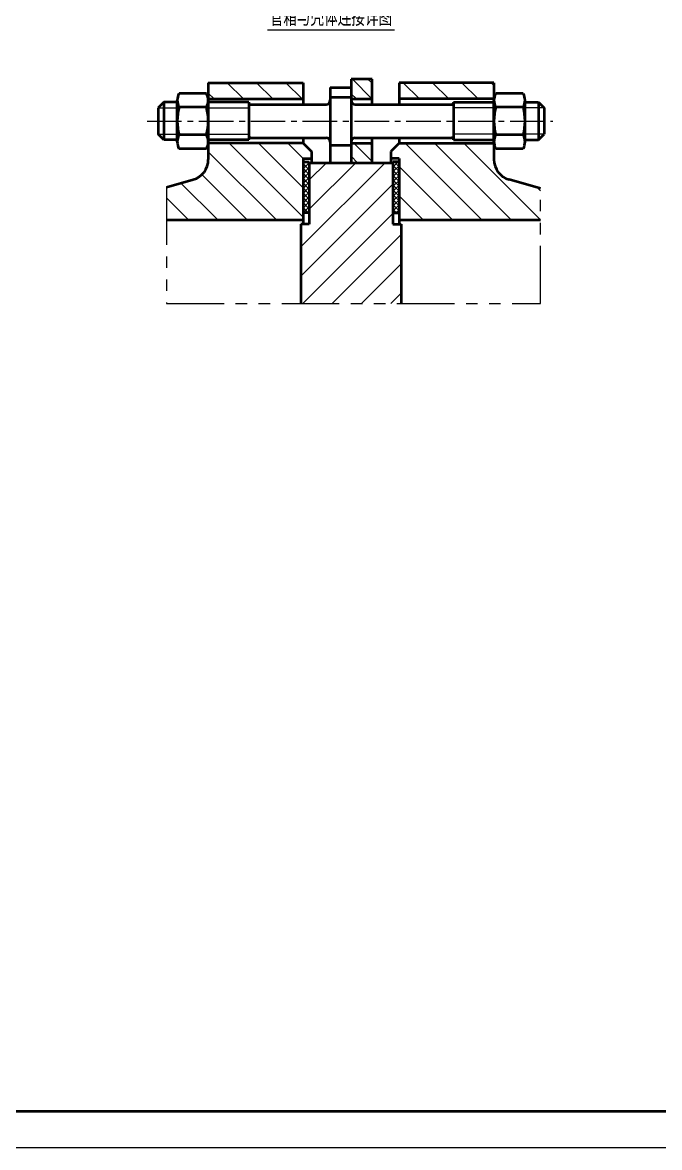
# Model space of a CAD drawing. Header units: millimetres. Extents: x 5765 to 6606, y -201 to 393.
# Drawn here: x 6236.4 to 6411.9, y -200.6 to 109.4 of the extents above; entities that cross this region are included whole.
import ezdxf
from ezdxf.enums import TextEntityAlignment as Align

# ---------------------------------------------------------------- set-up
doc = ezdxf.new("R2010")
doc.units = ezdxf.units.MM
doc.linetypes.add('CENTER2', pattern=[28.575, 19.05, -3.175, 3.175, -3.175])
doc.linetypes.add('PHANTOM2', pattern=[31.75, 15.875, -3.175, 3.175, -3.175, 3.175, -3.175])
for name, color, linetype, lineweight in [('1粗实线', 7, 'Continuous', 35), ('2细实线', 3, 'Continuous', 13), ('3中心线', 1, 'CENTER2', 13), ('5双点划线', 2, 'PHANTOM2', 13), ('6剖面线', 6, 'Continuous', 13), ('7文本', 2, 'Continuous', 13), ('9图表', 4, 'Continuous', 13)]:
    doc.layers.add(name, color=color, linetype=linetype, lineweight=lineweight)
doc.styles.add('lanpec', font='bpec_e.shx', dxfattribs={"width": 0.75, "bigfont": 'hztxt.shx'})
pattern_1 = [(135, (5602.571, 1510.4914), (-4.041115, -4.041115), [])]
pattern_2 = [(45, (5602.571, 1510.4914), (-0.6735192, 0.6735192), []), (135, (5602.571, 1510.4914), (-0.6735192, -0.6735192), [])]

# ---------------------------------------------------------------- blocks, each defined once
blk = doc.blocks.new('A1')
at = {"layer": '1粗实线'}
blk.add_lwpolyline([(-816, 10), (-10, 10), (-10, 584), (-816, 584)], close=True, dxfattribs=at)
at = {"layer": '9图表'}
blk.add_lwpolyline([(-841, 0), (0, 0), (0, 594), (-841, 594)], close=True, dxfattribs=at)
blk = doc.blocks.new('*U40')
at = {"layer": '2细实线'}
blk.add_line((-17.5, 0), (17.5, 0), dxfattribs=at)
at = {"layer": '7文本', "style": 'lanpec', "width": 0.75}
for tag, height, p in [('节点图名称', 5, (0, 3.5)), ('比例', 4, (0, -3.25))]:
    blk.add_attdef(tag, text='', height=height, dxfattribs=at).set_placement(p, align=Align.MIDDLE_CENTER)

msp = doc.modelspace()

# ---------------------------------------------------------------- hatches: boundary and pattern name
at = {"layer": '6剖面线', "ltscale": 0.5}
h = msp.add_hatch(dxfattribs=at)
h.set_pattern_fill('ANSI31', color=256, scale=0.96, angle=90, style=0)
h.set_pattern_definition([(135, (-8212.4707, -2513.7148), (-2.1552615, -2.1552615), [])])
h.paths.add_polyline_path([(6332.72, 93.786), (6326.96, 93.786), (6326.96, 88.371), (6332.72, 88.371)])
h.paths.add_polyline_path([(6332.72, 76.16), (6326.96, 76.16), (6326.96, 70.784), (6332.72, 70.784)])
h = msp.add_hatch(dxfattribs=at)
h.set_pattern_fill('ANSI31', color=256, scale=1.8, angle=90, style=0)
h.set_pattern_definition(pattern_1)
h.paths.add_polyline_path([(6313.712, 88.371), (6313.712, 92.826), (6287.6, 92.826), (6287.6, 88.371)])
edge = h.paths.add_edge_path()
edge.add_line((6313.712, 71.936), (6316.016, 71.936))
edge.add_line((6316.016, 71.936), (6316.016, 73.856))
edge.add_line((6316.016, 73.856), (6313.712, 76.16))
edge.add_line((6313.712, 76.16), (6287.6, 76.16))
edge.add_line((6287.6, 76.16), (6287.6, 71.673))
edge.add_arc((6281.84, 71.673), 5.76, 285.9454, 360, ccw=False)
edge.add_line((6283.423, 66.134), (6276.073, 64.035))
edge.add_line((6276.073, 64.035), (6276.073, 55.04))
edge.add_line((6276.073, 55.04), (6313.712, 55.04))
edge.add_line((6313.712, 55.04), (6313.712, 71.936))
h = msp.add_hatch(dxfattribs=at)
h.set_pattern_fill('ANSI31', color=256, scale=1.8, angle=90, style=0)
h.set_pattern_definition(pattern_1)
h.paths.add_polyline_path([(6370.498, 66.134, -0.3348603), (6366.32, 71.673), (6366.32, 76.16), (6340.208, 76.16), (6337.904, 73.856), (6337.904, 71.936), (6340.208, 71.936), (6340.208, 55.04), (6379.165, 55.04), (6379.165, 63.658)])
h.paths.add_polyline_path([(6340.208, 92.826), (6340.208, 88.371), (6366.32, 88.371), (6366.32, 92.826)])
at = {"layer": '6剖面线'}
h = msp.add_hatch(dxfattribs=at)
h.set_pattern_fill('ANSI31', color=256, scale=1.8, angle=180, style=0)
h.set_pattern_definition([(225, (6314.6664, 49.137), (4.0411, -4.0411), [])])
h.paths.add_polyline_path([(6315.44, 70.784), (6315.44, 53.864), (6314.288, 53.864), (6315.44, 32), (6340.784, 32), (6340.784, 53.864), (6338.48, 53.864), (6338.48, 70.784)])
h.paths.add_polyline_path([(6314.288, 53.864), (6313.136, 53.864), (6313.136, 32), (6315.44, 32)])
at = {"layer": '6剖面线', "ltscale": 0.5}
h = msp.add_hatch(dxfattribs=at)
h.set_pattern_fill('ANSI37', color=256, scale=0.3, style=0)
h.set_pattern_definition(pattern_2)
h.paths.add_polyline_path([(6313.712, 56.96), (6315.44, 56.96), (6315.44, 71.04), (6313.712, 71.04)])
h = msp.add_hatch(dxfattribs=at)
h.set_pattern_fill('ANSI37', color=256, scale=0.3, style=0)
h.set_pattern_definition(pattern_2)
h.paths.add_polyline_path([(6340.208, 71.04), (6338.48, 71.04), (6338.48, 56.96), (6340.208, 56.96)])

# ---------------------------------------------------------------- linework, layer by layer
at = {"layer": '1粗实线'}
for p, q in [((6332.72, 93.786), (6326.96, 93.786)), ((6326.96, 93.786), (6326.96, 70.784)), ((6332.72, 86.835), (6332.72, 93.786)), ((6287.6, 92.826), (6313.712, 92.826)), ((6287.6, 92.826), (6287.6, 71.673)), ((6313.712, 92.826), (6313.712, 86.835)), ((6321.2, 91.482), (6326.96, 91.482)), ((6321.2, 91.482), (6321.2, 70.784)), ((6366.32, 92.826), (6340.208, 92.826)), ((6340.208, 92.826), (6340.208, 86.835)), ((6366.32, 92.826), (6366.32, 71.673)), ((6275.312, 87.45), (6273.776, 85.914)), ((6279.037, 87.45), (6275.312, 87.45)), ((6275.312, 87.45), (6275.312, 77.082)), ((6279.037, 76.563), (6279.037, 87.968)), ((6287.067, 89.869), (6279.57, 89.869)), ((6287.6, 88.371), (6313.712, 88.371)), ((6287.6, 76.563), (6287.6, 87.968)), ((6298.736, 87.45), (6287.6, 87.45)), ((6298.736, 87.45), (6298.736, 77.082)), ((6298.736, 87.45), (6298.736, 87.411)), ((6299.312, 86.835), (6320.048, 86.835)), ((6321.2, 88.881), (6326.96, 88.881)), ((6326.96, 88.371), (6332.72, 88.371)), ((6326.96, 87.987), (6326.96, 88.026)), ((6328.112, 86.835), (6354.608, 86.835)), ((6366.32, 88.371), (6340.208, 88.371)), ((6355.184, 87.45), (6366.32, 87.45)), ((6355.184, 87.45), (6355.184, 77.082)), ((6355.184, 87.45), (6355.184, 87.411)), ((6366.32, 76.563), (6366.32, 87.968)), ((6374.412, 89.869), (6366.792, 89.869)), ((6374.884, 76.563), (6374.884, 87.968)), ((6374.884, 87.45), (6378.608, 87.45)), ((6378.608, 87.45), (6380.144, 85.914)), ((6378.608, 87.45), (6378.608, 77.082)), ((6273.776, 85.914), (6273.776, 78.618)), ((6287.067, 86.067), (6279.57, 86.067)), ((6374.412, 86.067), (6366.792, 86.067)), ((6380.144, 85.914), (6380.144, 78.618)), ((6275.312, 77.082), (6273.776, 78.618)), ((6287.067, 78.464), (6279.57, 78.464)), ((6299.312, 77.696), (6320.048, 77.696)), ((6313.712, 77.696), (6313.712, 76.16)), ((6328.112, 77.696), (6354.608, 77.696)), ((6332.72, 70.784), (6332.72, 77.696)), ((6340.208, 77.696), (6340.208, 76.16)), ((6374.412, 78.464), (6366.792, 78.464)), ((6378.608, 77.082), (6380.144, 78.618)), ((6279.037, 77.082), (6275.312, 77.082)), ((6287.067, 74.662), (6279.57, 74.662)), ((6298.736, 77.082), (6287.6, 77.082)), ((6313.712, 76.16), (6287.6, 76.16)), ((6313.712, 76.16), (6316.016, 73.856)), ((6321.2, 75.65), (6326.96, 75.65)), ((6326.96, 76.16), (6332.72, 76.16)), ((6340.208, 76.16), (6337.904, 73.856)), ((6340.208, 76.16), (6366.32, 76.16)), ((6355.184, 77.082), (6366.32, 77.082)), ((6374.412, 74.662), (6366.792, 74.662)), ((6374.884, 77.082), (6378.608, 77.082)), ((6313.712, 71.936), (6316.016, 71.936)), ((6313.712, 71.936), (6313.712, 53.864)), ((6316.016, 73.856), (6316.016, 70.784)), ((6337.904, 73.856), (6337.904, 70.784)), ((6340.208, 71.936), (6337.904, 71.936)), ((6340.208, 71.936), (6340.208, 53.864)), ((6313.712, 71.04), (6315.44, 71.04)), ((6315.44, 71.04), (6315.44, 53.864)), ((6315.44, 70.976), (6315.44, 56.96)), ((6315.44, 70.784), (6338.48, 70.784)), ((6340.208, 71.04), (6338.48, 71.04)), ((6338.48, 71.04), (6338.48, 56.96)), ((6338.48, 70.976), (6338.48, 53.864)), ((6276.073, 64.035), (6283.423, 66.134)), ((6379.165, 63.658), (6370.498, 66.134)), ((6315.44, 56.96), (6313.712, 56.96)), ((6338.48, 56.96), (6340.208, 56.96)), ((6276.073, 55.04), (6313.712, 55.04)), ((6315.44, 53.864), (6313.136, 53.864)), ((6313.136, 53.864), (6313.136, 32)), ((6338.48, 53.864), (6340.784, 53.864)), ((6340.208, 55.04), (6379.165, 55.04)), ((6340.784, 53.864), (6340.784, 32))]:
    msp.add_line(p, q, dxfattribs=at)
for centre, radius, start, end in [((6282.693, 87.968), 3.656, 148.67241, 211.32759), ((6283.945, 87.968), 3.656, 328.67241, 31.32759), ((6299.312, 87.411), 0.576, 180, 270), ((6320.048, 87.987), 1.152, 270, 0), ((6328.112, 87.987), 1.152, 180, 270), ((6354.608, 87.411), 0.576, 270, 0), ((6370.385, 87.968), 4.065, 152.12072, 207.87928), ((6370.819, 87.968), 4.065, 332.12072, 27.87928), ((6292.861, 82.266), 13.824, 164.03799, 195.96201), ((6273.776, 82.266), 13.824, 344.03799, 15.96201), ((6381.872, 82.266), 15.552, 165.851, 194.149), ((6359.332, 82.266), 15.552, 345.851, 14.149), ((6282.693, 76.563), 3.656, 148.67241, 211.32759), ((6283.945, 76.563), 3.656, 328.67241, 31.32759), ((6299.312, 77.12), 0.576, 90, 180), ((6320.048, 76.544), 1.152, 0, 90), ((6328.112, 76.544), 1.152, 90, 180), ((6354.608, 77.12), 0.576, 0, 90), ((6370.385, 76.563), 4.065, 152.12072, 207.87928), ((6370.819, 76.563), 4.065, 332.12072, 27.87928), ((6281.84, 71.673), 5.76, 285.9454, 0), ((6372.08, 71.673), 5.76, 180, 254.0546)]:
    msp.add_arc(centre, radius, start, end, dxfattribs=at)
at = {"layer": '2细实线'}
for p, q in [((6273.776, 85.914), (6279.037, 85.914)), ((6287.6, 85.914), (6298.736, 85.914)), ((6366.32, 85.914), (6355.184, 85.914)), ((6380.144, 85.914), (6374.884, 85.914)), ((6273.776, 78.618), (6279.037, 78.618)), ((6287.6, 78.618), (6298.736, 78.618)), ((6366.32, 78.618), (6355.184, 78.618)), ((6380.144, 78.618), (6374.884, 78.618))]:
    msp.add_line(p, q, dxfattribs=at)
at = {"layer": '3中心线', "ltscale": 0.5}
msp.add_line((6270.73, 82.266), (6382.564, 82.266), dxfattribs=at)
at = {"layer": '5双点划线'}
for p, q in [((6276.073, 64.035), (6276.073, 32)), ((6379.165, 32), (6379.165, 63.658)), ((6276.073, 32), (6379.165, 32))]:
    msp.add_line(p, q, dxfattribs=at)

# ---------------------------------------------------------------- block references
msp.add_blockref('*U40', (6321.386, 107.455)).add_auto_attribs({'节点图名称': '管箱与壳体连接详图'})
at = {"layer": '2细实线'}
msp.add_blockref('A1', (6606.028, -200.559), dxfattribs=at)

doc.saveas('drawing.dxf')
